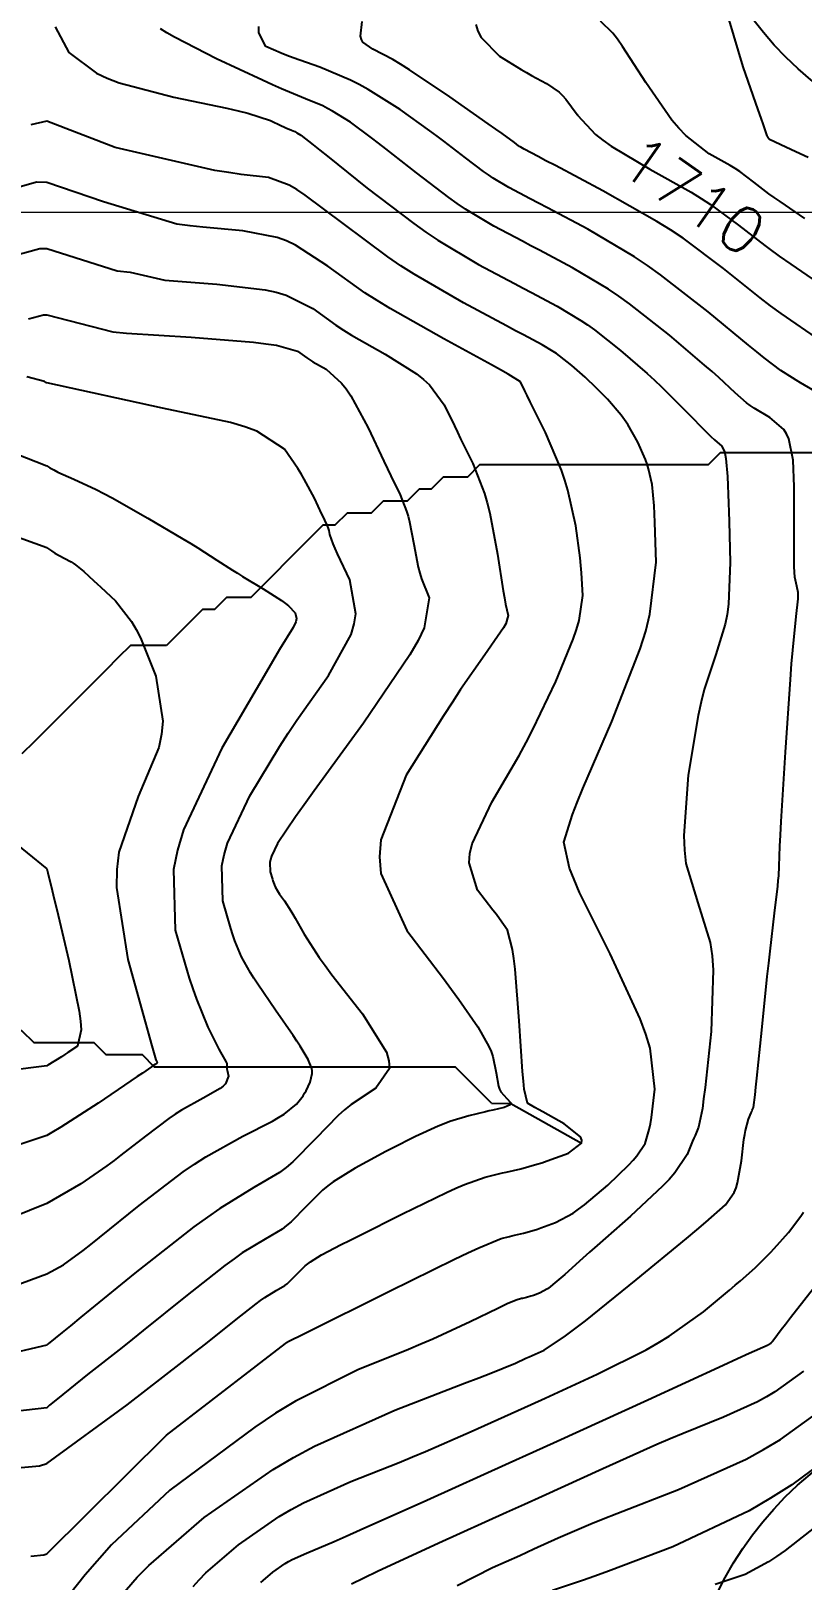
# Model space of a CAD drawing. Header units: metres. Extents: x 837117 to 838477, y 1189012 to 1191015.
# Drawn here: x 837998.7 to 838062.7, y 1190700.2 to 1190828.9 of the extents above; entities that cross this region are included whole.
import ezdxf

# ---------------------------------------------------------------- set-up
doc = ezdxf.new("R2010")
doc.units = ezdxf.units.M
doc.header["$LTSCALE"] = 0.3
for name, color, linetype in [('CIRCULOS', 60, 'Continuous'), ('COTAS 10', 1, 'Continuous'), ('COTAS INT', 252, 'Continuous')]:
    doc.layers.add(name, color=color, linetype=linetype)
doc.layers.add('COORD', color=7, linetype='Continuous', lineweight=20)
doc.layers.add('DRENAJE', color=5, linetype='Continuous', lineweight=25)
doc.styles.get("Standard").update_dxf_attribs({"font": 'simplex.shx'})

msp = doc.modelspace()

# ---------------------------------------------------------------- linework, layer by layer
at = {"layer": 'CIRCULOS'}
for centre in [(838081.888, 1190847.25), (838081.841, 1190686.706)]:
    msp.add_circle(centre, 29, dxfattribs=at)
at = {"layer": 'COORD'}
msp.add_line((837476.514, 1190813.872), (838476.514, 1190813.872), dxfattribs=at)
at = {"layer": 'COTAS 10'}
for points, elevation in [([(838035.626, 1190829.47), (838035.813, 1190828.902), (838036.07, 1190828.376), (838037.59, 1190826.836), (838039.397, 1190825.719), (838039.836, 1190825.461), (838040.247, 1190825.225), (838041.508, 1190824.555), (838042.564, 1190823.835), (838042.845, 1190823.567), (838043.122, 1190823.269), (838044.06, 1190821.978), (838044.084, 1190821.943), (838045.573, 1190820.329), (838046.182, 1190819.85), (838046.876, 1190819.357), (838050.095, 1190817.457), (838053.52, 1190815.53), (838054.345, 1190815.019), (838055.117, 1190814.517), (838057.457, 1190812.788), (838059.638, 1190811.102), (838059.959, 1190810.853), (838060.832, 1190810.222), (838061.784, 1190809.55), (838065.872, 1190806.776)], 1710), ([(837998.674, 1190702.297), (837999.77, 1190702.409), (838000, 1190702.49), (838009.951, 1190712.336), (838017.423, 1190718.091), (838018.389, 1190718.835), (838019.937, 1190720.029), (838019.961, 1190720.048), (838019.967, 1190720.052), (838019.972, 1190720.056), (838019.986, 1190720.064), (838019.997, 1190720.07), (838020.002, 1190720.075), (838020.012, 1190720.084), (838020.025, 1190720.097), (838020.028, 1190720.099), (838020.042, 1190720.108), (838021.34, 1190720.754), (838028.454, 1190724.291), (838033.876, 1190726.951), (838034.97, 1190727.473), (838035.887, 1190727.902), (838037.73, 1190728.676), (838038.436, 1190728.844), (838038.637, 1190728.891), (838038.841, 1190728.939), (838039.595, 1190729.112), (838040.471, 1190729.353), (838040.75, 1190729.443), (838041.046, 1190729.544), (838042.248, 1190729.991), (838043.709, 1190730.779), (838044.167, 1190731.094), (838044.649, 1190731.451), (838046.583, 1190733.09), (838048.331, 1190734.783), (838048.695, 1190735.174), (838049.007, 1190735.532), (838049.701, 1190736.545), (838050.04, 1190737.721), (838050.128, 1190738.182), (838050.213, 1190738.702), (838050.503, 1190741.068), (838050.099, 1190744.462), (838049.748, 1190745.629), (838049.293, 1190746.895), (838046.783, 1190752.29), (838044.255, 1190757.389), (838043.788, 1190758.468), (838043.422, 1190759.404), (838042.94, 1190761.583), (838043.661, 1190763.871), (838044.052, 1190764.875), (838044.527, 1190766.04), (838046.936, 1190771.583), (838049.295, 1190777.623), (838049.739, 1190779.101), (838050.092, 1190780.493), (838050.609, 1190784.819), (838050.511, 1190788.102), (838050.476, 1190788.837), (838050.438, 1190789.497), (838050.272, 1190791.254), (838049.976, 1190792.567), (838049.856, 1190792.947), (838049.719, 1190793.335), (838049.088, 1190794.793), (838048.25, 1190796.256), (838047.983, 1190796.646), (838047.701, 1190797.029), (838046.558, 1190798.358), (838045.352, 1190799.566), (838045.03, 1190799.873), (838044.714, 1190800.167), (838043.618, 1190801.132), (838042.592, 1190801.937), (838042.32, 1190802.131), (838042.053, 1190802.312), (838041.132, 1190802.862), (838039.593, 1190803.679), (838038.935, 1190804.03), (838038.178, 1190804.434), (838034.61, 1190806.339), (838030.508, 1190808.723), (838029.414, 1190809.429), (838028.339, 1190810.154), (838024.61, 1190812.937), (838021.465, 1190815.294), (838020.758, 1190815.75), (838020.123, 1190816.12), (838018.423, 1190816.75), (838016.138, 1190817.016), (838015.134, 1190817.157), (838013.969, 1190817.327), (838005.679, 1190819.256), (838000, 1190821.432), (837998.675, 1190821.118)], 1700), ([(837988.033, 1190797.52), (838000, 1190792.824), (838000.268, 1190792.645), (838000.581, 1190792.471), (838000.912, 1190792.299), (838002.259, 1190791.702), (838004.093, 1190790.854), (838004.73, 1190790.525), (838005.423, 1190790.154), (838008.393, 1190788.474), (838011.304, 1190786.754), (838011.96, 1190786.359), (838012.55, 1190785.999), (838014.14, 1190784.991), (838015.438, 1190784.151), (838015.844, 1190783.896), (838016.271, 1190783.631), (838017.982, 1190782.597), (838019.509, 1190781.624), (838019.819, 1190781.398), (838020.081, 1190781.19), (838020.623, 1190780.599), (838020.733, 1190780.127), (838020.724, 1190779.996), (838020.697, 1190779.864), (838020.455, 1190779.385), (838019.333, 1190777.559), (838018.751, 1190776.577), (838018.052, 1190775.39), (838014.551, 1190769.385), (838011.36, 1190762.594), (838010.858, 1190760.912), (838010.521, 1190759.315), (838010.678, 1190754.261), (838011.843, 1190750.293), (838012.141, 1190749.38), (838012.428, 1190748.548), (838013.378, 1190746.215), (838014.124, 1190744.706), (838014.283, 1190744.394), (838014.422, 1190744.128), (838014.753, 1190743.548), (838014.904, 1190743.301), (838014.929, 1190743.244), (838014.948, 1190743.192), (838014.955, 1190743.047), (838014.952, 1190742.842), (838014.963, 1190742.752), (838014.981, 1190742.647), (838015.089, 1190742.151), (838014.857, 1190741.511), (838014.66, 1190741.316), (838014.405, 1190741.112), (838013.001, 1190740.313), (838011.182, 1190739.313), (838010.664, 1190738.984), (838010.14, 1190738.631), (838008.197, 1190737.166), (838006.168, 1190735.575), (838005.59, 1190735.142), (838005.005, 1190734.712), (838002.833, 1190733.191), (838000, 1190731.559), (837987.312, 1190726.438)], 1690), ([(838062.847, 1190717.649), (838060.47, 1190715.945), (838059.759, 1190715.521), (838059.026, 1190715.118), (838056.19, 1190713.839), (838052.841, 1190712.485), (838051.784, 1190712.036), (838050.672, 1190711.554), (838046.19, 1190709.546), (838041.149, 1190707.248), (838039.685, 1190706.583), (838038.191, 1190705.905), (838032.55, 1190703.357), (838027.467, 1190701.014), (838026.326, 1190700.467), (838025.299, 1190699.964)], 1710)]:
    msp.add_lwpolyline(points, dxfattribs=dict(at, elevation=elevation))
at = {"layer": 'COTAS INT'}
for points, elevation in [([(838064.279, 1190803.184), (838061, 1190805.456), (838060.118, 1190806.104), (838059.247, 1190806.761), (838056.192, 1190809.2), (838052.845, 1190811.707), (838051.788, 1190812.405), (838050.676, 1190813.106), (838046.192, 1190815.651), (838042.238, 1190817.738), (838041.46, 1190818.148), (838040.819, 1190818.487), (838039.647, 1190819.106), (838039.358, 1190819.279), (838039.274, 1190819.336), (838039.187, 1190819.396), (838038.858, 1190819.647), (838037.822, 1190820.398), (838037.291, 1190820.774), (838036.653, 1190821.223), (838033.466, 1190823.449), (838030.125, 1190825.698), (838029.39, 1190826.16), (838028.738, 1190826.554), (838027.073, 1190827.396), (838026.255, 1190827.988), (838026.138, 1190828.224), (838026.068, 1190828.49), (838026.208, 1190829.711)], 1708), ([(838062.95, 1190813.355), (838060.896, 1190814.749), (838060.418, 1190815.087), (838059.979, 1190815.404), (838058.722, 1190816.376), (838057.546, 1190817.245), (838057.159, 1190817.497), (838056.744, 1190817.754), (838055.023, 1190818.722), (838053.061, 1190820.239), (838052.495, 1190820.841), (838051.92, 1190821.522), (838049.757, 1190824.641), (838047.826, 1190827.631), (838047.395, 1190828.232), (838047.01, 1190828.734), (838045.996, 1190829.725)], 1712), ([(838056.638, 1190829.849), (838057.819, 1190825.945), (838059.064, 1190822.378), (838059.303, 1190821.693), (838059.496, 1190821.138), (838059.811, 1190820.226), (838059.832, 1190820.169), (838059.839, 1190820.153), (838059.847, 1190820.136), (838059.88, 1190820.077), (838059.913, 1190820.026), (838059.921, 1190820.016), (838059.928, 1190820.007), (838059.951, 1190819.987), (838059.968, 1190819.978), (838059.972, 1190819.975), (838059.976, 1190819.973), (838059.987, 1190819.964), (838060, 1190819.954), (838060.004, 1190819.951), (838060.009, 1190819.948), (838060.029, 1190819.934), (838061.366, 1190819.313), (838062.201, 1190818.926), (838063.237, 1190818.447)], 1714), ([(838000.711, 1190829.276), (838001.839, 1190827.133), (838004.139, 1190825.409), (838005.028, 1190824.994), (838006.026, 1190824.605), (838010.543, 1190823.422), (838014.957, 1190822.51), (838015.891, 1190822.292), (838016.7, 1190822.088), (838018.579, 1190821.477), (838019.492, 1190821.044), (838019.692, 1190820.952), (838019.868, 1190820.873), (838020.314, 1190820.69), (838020.613, 1190820.565), (838020.697, 1190820.523), (838020.782, 1190820.476), (838021.093, 1190820.28), (838022.131, 1190819.47), (838022.675, 1190819.037), (838023.329, 1190818.514), (838026.617, 1190815.869), (838030.476, 1190812.929), (838031.49, 1190812.219), (838032.482, 1190811.554), (838035.869, 1190809.531), (838038.838, 1190807.947), (838039.567, 1190807.559), (838040.254, 1190807.194), (838042.397, 1190806.059), (838044.347, 1190804.895), (838044.912, 1190804.511), (838045.488, 1190804.101), (838047.661, 1190802.397), (838049.865, 1190800.475), (838050.461, 1190799.926), (838051.05, 1190799.371), (838053.127, 1190797.308), (838054.816, 1190795.586), (838055.161, 1190795.245), (838055.453, 1190794.964), (838056.065, 1190794.44), (838056.297, 1190793.971), (838056.349, 1190793.725), (838056.396, 1190793.428), (838056.525, 1190791.933), (838056.617, 1190789.728), (838056.641, 1190788.984), (838056.664, 1190788.182), (838056.744, 1190784.801), (838056.608, 1190781.338), (838056.496, 1190780.485), (838056.351, 1190779.677), (838055.559, 1190777.139), (838054.596, 1190774.242), (838054.343, 1190773.208), (838054.097, 1190772.074), (838053.258, 1190767.139), (838052.896, 1190762.112), (838052.95, 1190760.919), (838053.071, 1190759.813), (838054.065, 1190756.538), (838055.106, 1190753.249), (838055.256, 1190752.135), (838055.346, 1190750.932), (838055.173, 1190745.85), (838054.671, 1190741.191), (838054.554, 1190740.254), (838054.447, 1190739.47), (838054.137, 1190737.917), (838053.839, 1190737.23), (838053.739, 1190736.994), (838053.631, 1190736.737), (838053.176, 1190735.64), (838052.148, 1190734.108), (838051.678, 1190733.576), (838051.128, 1190732.998), (838048.476, 1190730.52), (838045.707, 1190728.086), (838045.084, 1190727.536), (838044.524, 1190727.038), (838043.02, 1190725.686), (838042.033, 1190724.836), (838041.798, 1190724.656), (838041.579, 1190724.499), (838040.93, 1190724.131), (838040.432, 1190723.946), (838040.31, 1190723.905), (838040.195, 1190723.867), (838039.833, 1190723.768), (838039.521, 1190723.696), (838039.437, 1190723.677), (838039.353, 1190723.657), (838039.061, 1190723.587), (838038.292, 1190723.264), (838037.908, 1190723.084), (838037.45, 1190722.865), (838035.177, 1190721.75), (838032.066, 1190720.306), (838031.08, 1190719.88), (838030.039, 1190719.442), (838025.828, 1190717.769), (838020.657, 1190715.173), (838019.011, 1190714.153), (838017.271, 1190713.004), (838010.214, 1190707.769), (838005.392, 1190703.219), (838003.192, 1190700.729), (838000, 1190696.738)], 1702), ([(838004.524, 1190697.08), (838007.507, 1190700.549), (838008.479, 1190701.53), (838013.067, 1190705.504), (838018.801, 1190709.494), (838020.496, 1190710.485), (838022.238, 1190711.428), (838028.917, 1190714.421), (838034.7, 1190716.646), (838035.876, 1190717.103), (838036.868, 1190717.492), (838038.917, 1190718.323), (838039.799, 1190718.721), (838040.054, 1190718.837), (838040.315, 1190718.956), (838041.3, 1190719.405), (838043.092, 1190720.58), (838043.862, 1190721.156), (838044.751, 1190721.841), (838048.951, 1190725.22), (838053.116, 1190728.663), (838053.983, 1190729.388), (838054.726, 1190730.014), (838056.377, 1190731.453), (838057.092, 1190732.496), (838057.244, 1190732.873), (838057.378, 1190733.288), (838057.697, 1190735.107), (838057.903, 1190736.895), (838057.965, 1190737.291), (838058.029, 1190737.644), (838058.277, 1190738.56), (838058.498, 1190739.096), (838058.545, 1190739.209), (838058.586, 1190739.307), (838058.682, 1190739.532), (838058.822, 1190740.592), (838058.891, 1190741.216), (838058.973, 1190741.984), (838059.377, 1190745.951), (838059.836, 1190750.424), (838059.953, 1190751.511), (838060.065, 1190752.532), (838060.434, 1190755.671), (838060.7, 1190757.918), (838060.748, 1190758.376), (838060.785, 1190758.762), (838060.824, 1190759.566), (838060.884, 1190761.225), (838060.934, 1190762.151), (838060.999, 1190763.279), (838061.353, 1190769.038), (838061.761, 1190775.073), (838061.86, 1190776.375), (838061.953, 1190777.518), (838062.237, 1190780.312), (838062.393, 1190781.764), (838062.405, 1190782.059), (838062.403, 1190782.309), (838062.283, 1190782.827), (838062.124, 1190783.583), (838062.097, 1190783.983), (838062.078, 1190784.465), (838062.07, 1190786.894), (838062.083, 1190789.679), (838062.076, 1190790.386), (838062.065, 1190791.065), (838061.987, 1190793.285), (838061.624, 1190795.068), (838061.433, 1190795.472), (838061.202, 1190795.837), (838060.042, 1190796.83), (838058.738, 1190797.595), (838058.416, 1190797.816), (838058.112, 1190798.041), (838057.158, 1190798.887), (838055.81, 1190800.15), (838055.257, 1190800.637), (838054.627, 1190801.185), (838051.704, 1190803.662), (838048.384, 1190806.265), (838047.504, 1190806.892), (838046.64, 1190807.478), (838043.662, 1190809.256), (838040.915, 1190810.708), (838040.198, 1190811.089), (838039.499, 1190811.46), (838037.128, 1190812.723), (838034.774, 1190814.129), (838034.085, 1190814.591), (838033.379, 1190815.085), (838030.697, 1190817.128), (838028.16, 1190819.142), (838027.547, 1190819.616), (838026.972, 1190820.054), (838025.217, 1190821.336), (838023.732, 1190822.273), (838023.328, 1190822.494), (838022.926, 1190822.698), (838021.498, 1190823.296), (838019.508, 1190824.102), (838018.752, 1190824.438), (838017.907, 1190824.822), (838014.113, 1190826.618), (838010.62, 1190828.401), (838009.965, 1190828.778), (838009.445, 1190829.104)], 1704), ([(838064.12, 1190798.831), (838062.603, 1190799.717), (838062.248, 1190799.929), (838061.921, 1190800.128), (838060.975, 1190800.725), (838059.583, 1190801.782), (838058.976, 1190802.27), (838058.272, 1190802.842), (838054.927, 1190805.613), (838050.977, 1190808.683), (838049.891, 1190809.444), (838048.808, 1190810.166), (838044.927, 1190812.454), (838041.577, 1190814.223), (838040.829, 1190814.619), (838040.159, 1190814.973), (838038.388, 1190815.914), (838037.066, 1190816.704), (838036.679, 1190816.964), (838036.283, 1190817.241), (838034.777, 1190818.388), (838032.991, 1190819.77), (838032.419, 1190820.195), (838031.813, 1190820.639), (838029.341, 1190822.393), (838026.683, 1190824.071), (838025.958, 1190824.466), (838025.239, 1190824.831), (838022.682, 1190825.901), (838020.458, 1190826.698), (838019.948, 1190826.891), (838019.483, 1190827.073), (838018.188, 1190827.631), (838017.614, 1190828.753), (838017.605, 1190829.289)], 1706), ([(837995.085, 1190709.398), (837999.388, 1190709.785), (838000, 1190709.992), (838006.672, 1190714.861), (838011.241, 1190718.396), (838012.274, 1190719.202), (838013.206, 1190719.932), (838015.734, 1190721.946), (838017.383, 1190723.24), (838017.761, 1190723.517), (838018.104, 1190723.759), (838019.062, 1190724.34), (838019.772, 1190724.762), (838019.961, 1190724.904), (838020.145, 1190725.058), (838020.781, 1190725.702), (838021.466, 1190726.384), (838021.682, 1190726.561), (838021.909, 1190726.732), (838022.822, 1190727.308), (838024.452, 1190728.16), (838025.131, 1190728.505), (838025.909, 1190728.898), (838029.54, 1190730.714), (838033.193, 1190732.474), (838033.984, 1190732.833), (838034.68, 1190733.136), (838036.399, 1190733.765), (838037.519, 1190734.032), (838037.838, 1190734.106), (838038.161, 1190734.181), (838039.358, 1190734.456), (838040.709, 1190734.824), (838041.128, 1190734.957), (838041.568, 1190735.105), (838043.32, 1190735.755), (838044.413, 1190736.579), (838044.437, 1190736.837), (838044.34, 1190737.109), (838042.984, 1190738.197), (838041.209, 1190739.173), (838040.849, 1190739.373), (838040.545, 1190739.544), (838039.921, 1190739.909), (838039.66, 1190741.058), (838039.585, 1190741.723), (838039.509, 1190742.538), (838039.224, 1190746.734), (838038.897, 1190751.038), (838038.795, 1190751.922), (838038.687, 1190752.671), (838038.253, 1190754.265), (838037.591, 1190755.214), (838037.338, 1190755.557), (838037.055, 1190755.935), (838035.786, 1190757.593), (838035.074, 1190759.86), (838035.143, 1190760.622), (838035.328, 1190761.444), (838036.957, 1190764.897), (838039.224, 1190768.764), (838039.811, 1190769.846), (838040.379, 1190770.933), (838042.285, 1190774.897), (838043.718, 1190778.427), (838043.989, 1190779.239), (838044.205, 1190779.979), (838044.529, 1190782.057), (838044.419, 1190783.923), (838044.36, 1190784.529), (838044.29, 1190785.175), (838043.937, 1190787.831), (838043.286, 1190790.789), (838043.029, 1190791.625), (838042.738, 1190792.468), (838041.408, 1190795.573), (838040.149, 1190798.139), (838039.902, 1190798.642), (838039.699, 1190799.055), (838039.336, 1190799.799), (838038.314, 1190800.439), (838037.697, 1190800.787), (838036.934, 1190801.209), (838032.97, 1190803.35), (838028.508, 1190805.874), (838027.43, 1190806.538), (838026.422, 1190807.187), (838023.35, 1190809.402), (838020.669, 1190811.139), (838019.907, 1190811.485), (838019.135, 1190811.773), (838016.277, 1190812.329), (838012.969, 1190812.624), (838011.915, 1190812.747), (838010.801, 1190812.889), (838004.717, 1190814.736), (838000, 1190816.352), (837999.152, 1190816.362), (837995.35, 1190815.3)], 1698), ([(837996.913, 1190810.157), (837999.437, 1190810.862), (838000, 1190810.856), (838005.859, 1190809), (838006.922, 1190808.887), (838009.801, 1190808.232), (838014.131, 1190807.908), (838018.148, 1190807.426), (838019.055, 1190807.221), (838019.874, 1190806.984), (838022.091, 1190805.868), (838024.007, 1190804.485), (838024.637, 1190804.08), (838025.309, 1190803.666), (838028.094, 1190802.091), (838030.713, 1190800.449), (838031.28, 1190799.994), (838031.779, 1190799.537), (838033.012, 1190797.883), (838033.853, 1190796.125), (838034.106, 1190795.603), (838034.366, 1190795.065), (838035.378, 1190792.996), (838036.343, 1190790.524), (838036.574, 1190789.734), (838036.79, 1190788.897), (838037.441, 1190785.49), (838037.911, 1190782.45), (838038.013, 1190781.844), (838038.102, 1190781.341), (838038.324, 1190780.378), (838038.113, 1190779.7), (838037.93, 1190779.378), (838037.693, 1190778.997), (838036.387, 1190777.135), (838034.374, 1190774.236), (838033.691, 1190773.202), (838032.953, 1190772.068), (838029.837, 1190767.135), (838027.733, 1190761.756), (838027.634, 1190760.34), (838027.745, 1190758.956), (838029.892, 1190754.226), (838032.937, 1190750.25), (838033.615, 1190749.343), (838034.221, 1190748.519), (838035.811, 1190746.243), (838036.727, 1190744.604), (838036.908, 1190744.182), (838037.057, 1190743.774), (838037.334, 1190742.414), (838037.51, 1190741.314), (838037.596, 1190741.07), (838037.698, 1190740.851), (838038.198, 1190740.279), (838038.532, 1190739.921), (838038.529, 1190739.838), (838038.484, 1190739.761), (838037.977, 1190739.541), (838037.058, 1190739.328), (838036.753, 1190739.256), (838036.427, 1190739.179), (838035.067, 1190738.853), (838033.473, 1190738.37), (838032.998, 1190738.193), (838032.51, 1190737.998), (838030.626, 1190737.136), (838028.653, 1190736.136), (838028.108, 1190735.852), (838027.563, 1190735.566), (838025.602, 1190734.509), (838023.789, 1190733.365), (838023.339, 1190733.025), (838022.911, 1190732.674), (838021.551, 1190731.32), (838020.288, 1190730.04), (838019.922, 1190729.736), (838019.548, 1190729.454), (838018.137, 1190728.615), (838016.237, 1190727.463), (838015.554, 1190726.982), (838014.804, 1190726.432), (838011.531, 1190723.863), (838008.023, 1190721.029), (838007.124, 1190720.312), (838006.258, 1190719.625), (838003.393, 1190717.386), (838000.882, 1190715.366), (838000.238, 1190714.817), (838000, 1190714.608), (837988.166, 1190713.248)], 1696), ([(837998.476, 1190805.014), (837999.722, 1190805.362), (838000, 1190805.359), (838005.477, 1190803.928), (838006.633, 1190803.84), (838011.985, 1190803.487), (838017.16, 1190803.08), (838018.204, 1190802.957), (838019.079, 1190802.829), (838020.831, 1190802.333), (838021.593, 1190801.783), (838021.844, 1190801.622), (838022.111, 1190801.458), (838023.218, 1190800.831), (838024.492, 1190799.689), (838024.864, 1190799.2), (838025.244, 1190798.635), (838026.688, 1190795.968), (838028.008, 1190793.196), (838028.31, 1190792.564), (838028.584, 1190791.992), (838029.347, 1190790.418), (838029.875, 1190789.065), (838030.002, 1190788.632), (838030.12, 1190788.174), (838030.477, 1190786.309), (838030.855, 1190784.391), (838030.987, 1190783.9), (838031.131, 1190783.426), (838031.75, 1190781.858), (838031.341, 1190779.377), (838030.837, 1190778.327), (838030.164, 1190777.119), (838026.32, 1190771.448), (838022.21, 1190765.84), (838021.37, 1190764.673), (838020.658, 1190763.672), (838019.159, 1190761.448), (838018.667, 1190760.4), (838018.589, 1190760.141), (838018.537, 1190759.894), (838018.561, 1190759.114), (838018.741, 1190758.502), (838018.787, 1190758.361), (838018.831, 1190758.233), (838018.978, 1190757.872), (838019.177, 1190757.521), (838019.254, 1190757.398), (838019.341, 1190757.264), (838019.735, 1190756.687), (838020.264, 1190755.87), (838020.436, 1190755.584), (838020.619, 1190755.273), (838021.371, 1190753.934), (838022.617, 1190752.003), (838023.112, 1190751.318), (838023.671, 1190750.568), (838026.23, 1190747.315), (838028.215, 1190744.13), (838028.412, 1190743.422), (838028.455, 1190742.79), (838027.339, 1190741.136), (838025.284, 1190739.786), (838024.735, 1190739.346), (838024.195, 1190738.876), (838022.32, 1190736.938), (838020.432, 1190735.023), (838019.883, 1190734.568), (838019.324, 1190734.145), (838017.213, 1190732.891), (838014.369, 1190731.166), (838013.348, 1190730.447), (838012.226, 1190729.624), (838007.328, 1190725.78), (838002.839, 1190722.126), (838001.975, 1190721.423), (838001.275, 1190720.854), (838000.115, 1190719.912), (838000.03, 1190719.843), (838000.008, 1190719.825), (838000, 1190719.818), (837987.944, 1190716.999)], 1694), ([(837987.936, 1190721.263), (838000, 1190725.725), (838001.391, 1190726.478), (838003.018, 1190727.681), (838003.659, 1190728.18), (838004.382, 1190728.75), (838007.68, 1190731.406), (838011.333, 1190734.189), (838012.281, 1190734.84), (838013.2, 1190735.438), (838016.289, 1190737.166), (838018.742, 1190738.418), (838019.261, 1190738.717), (838019.711, 1190738.995), (838020.756, 1190739.824), (838021.29, 1190740.523), (838021.417, 1190740.719), (838021.534, 1190740.916), (838021.885, 1190741.634), (838022.038, 1190742.366), (838022.032, 1190742.572), (838022.004, 1190742.778), (838021.725, 1190743.534), (838021.054, 1190744.624), (838020.779, 1190745.041), (838020.465, 1190745.508), (838019.009, 1190747.61), (838017.535, 1190749.768), (838017.21, 1190750.269), (838016.921, 1190750.729), (838016.178, 1190752.044), (838015.63, 1190753.39), (838015.464, 1190753.871), (838015.292, 1190754.398), (838014.62, 1190756.688), (838014.529, 1190759.604), (838014.723, 1190760.526), (838015.013, 1190761.497), (838016.855, 1190765.417), (838019.355, 1190769.531), (838020.06, 1190770.625), (838020.772, 1190771.699), (838023.387, 1190775.417), (838025.275, 1190778.815), (838025.528, 1190779.689), (838025.663, 1190780.533), (838025.177, 1190783.339), (838024.16, 1190785.511), (838023.962, 1190785.956), (838023.799, 1190786.333), (838023.512, 1190787.128), (838023.451, 1190787.452), (838023.43, 1190787.531), (838023.408, 1190787.606), (838023.316, 1190787.841), (838023.088, 1190788.317), (838022.979, 1190788.544), (838022.852, 1190788.813), (838022.227, 1190790.127), (838021.388, 1190791.714), (838021.125, 1190792.155), (838020.849, 1190792.596), (838019.739, 1190794.194), (838017.458, 1190795.689), (838016.443, 1190796.066), (838015.261, 1190796.427), (838009.609, 1190797.594), (838000, 1190799.7), (837999.969, 1190799.718), (837999.827, 1190799.831), (837998.344, 1190800.205)], 1692), ([(837991.024, 1190789.274), (838000, 1190786.033), (838000.071, 1190785.98), (838000.391, 1190785.755), (838000.679, 1190785.563), (838001.441, 1190785.137), (838002.024, 1190784.838), (838002.198, 1190784.725), (838002.377, 1190784.599), (838003.072, 1190784.039), (838003.923, 1190783.274), (838004.201, 1190783.019), (838004.497, 1190782.747), (838005.72, 1190781.608), (838007.052, 1190779.883), (838007.416, 1190779.241), (838007.779, 1190778.528), (838009.075, 1190775.357), (838009.63, 1190771.612), (838009.527, 1190770.536), (838009.311, 1190769.443), (838007.604, 1190765.357), (838005.989, 1190760.731), (838005.832, 1190759.298), (838005.8, 1190757.799), (838006.736, 1190751.835), (838008.162, 1190746.666), (838008.439, 1190745.668), (838008.666, 1190744.858), (838009.063, 1190743.497), (838009.118, 1190743.379), (838009.13, 1190743.353), (838009.14, 1190743.329), (838009.162, 1190743.264), (838009.149, 1190743.215), (838009.136, 1190743.201), (838009.119, 1190743.187), (838009.028, 1190743.133), (838008.909, 1190743.067), (838008.875, 1190743.046), (838008.841, 1190743.023), (838008.714, 1190742.927), (838007.954, 1190742.399), (838007.521, 1190742.104), (838006.991, 1190741.743), (838004.274, 1190739.904), (838001.185, 1190737.917), (838000.422, 1190737.464), (838000, 1190737.224), (837983.516, 1190731.742)], 1688), ([(837996.741, 1190762.002), (838000, 1190759.35), (838000.086, 1190759.023), (838000.448, 1190757.556), (838000.623, 1190756.836), (838000.83, 1190755.979), (838001.846, 1190751.75), (838002.701, 1190747.544), (838002.806, 1190746.701), (838002.854, 1190745.999), (838002.554, 1190744.625), (838001.767, 1190744.102), (838001.508, 1190743.936), (838001.231, 1190743.761), (838000.084, 1190743.05), (838000, 1190743.005), (837987.478, 1190741.425)], 1686), ([(838012.152, 1190699.776), (838012.648, 1190700.323), (838013.22, 1190700.901), (838015.92, 1190703.239), (838019.294, 1190705.587), (838020.292, 1190706.17), (838021.317, 1190706.725), (838025.248, 1190708.487), (838029.282, 1190710.08), (838030.372, 1190710.529), (838031.45, 1190710.98), (838035.248, 1190712.637), (838039.116, 1190714.386), (838040.238, 1190714.896), (838041.383, 1190715.416), (838045.705, 1190717.389), (838049.779, 1190719.429), (838050.767, 1190719.992), (838051.696, 1190720.554), (838054.545, 1190722.577), (838056.696, 1190724.366), (838057.184, 1190724.781), (838057.626, 1190725.16), (838058.831, 1190726.238), (838059.803, 1190727.203), (838060.098, 1190727.512), (838060.403, 1190727.838), (838061.598, 1190729.166), (838062.632, 1190730.519), (838062.836, 1190730.862)], 1706), ([(838017.789, 1190700.097), (838017.961, 1190700.271), (838018.773, 1190700.974), (838019.788, 1190701.68), (838020.088, 1190701.855), (838020.396, 1190702.022), (838021.578, 1190702.552), (838023.863, 1190703.514), (838024.867, 1190703.954), (838026.032, 1190704.468), (838031.578, 1190706.951), (838038.401, 1190710.036), (838040.371, 1190710.931), (838042.376, 1190711.842), (838049.907, 1190715.28), (838056.161, 1190718.141), (838057.361, 1190718.69), (838058.329, 1190719.132), (838059.907, 1190719.85), (838059.976, 1190719.881), (838059.994, 1190719.891), (838060.011, 1190719.901), (838060.069, 1190719.943), (838060.12, 1190719.985), (838060.146, 1190720.005), (838060.186, 1190720.038), (838060.238, 1190720.095), (838060.257, 1190720.12), (838060.278, 1190720.149), (838060.373, 1190720.286), (838060.991, 1190721.098), (838061.343, 1190721.551), (838061.772, 1190722.104), (838063.972, 1190724.928)], 1708), ([(838034.074, 1190699.868), (838037.025, 1190701.341), (838039.278, 1190702.359), (838039.874, 1190702.629), (838040.459, 1190702.895), (838042.472, 1190703.813), (838045.183, 1190704.968), (838046.208, 1190705.382), (838047.352, 1190705.838), (838052.472, 1190707.828), (838058.076, 1190710.356), (838059.524, 1190711.151), (838060.928, 1190711.988), (838065.625, 1190715.356)], 1712), ([(838068.403, 1190713.062), (838061.885, 1190708.223), (838060.102, 1190707.093), (838058.329, 1190706.054), (838052.006, 1190703.062), (838046.664, 1190701.047), (838045.509, 1190700.625), (838044.495, 1190700.261), (838042.006, 1190699.437)], 1714), ([(838064.408, 1190705.176), (838061.324, 1190702.766), (838060.6, 1190702.254), (838059.933, 1190701.81), (838057.994, 1190700.768), (838055.505, 1190699.94)], 1716)]:
    msp.add_lwpolyline(points, dxfattribs=dict(at, elevation=elevation))
at = {"layer": 'DRENAJE'}
for p, q in [((838036.934, 1190739.903), (838038.53, 1190739.88)), ((838038.53, 1190739.88), (838044.413, 1190736.579))]:
    msp.add_line(p, q, dxfattribs=at)
for points in [[(838070.923, 1190793.885, 0), (838055.928, 1190793.885, 0), (838054.928, 1190792.885, 0), (838035.935, 1190792.885, 0), (838034.935, 1190791.885, 0), (838032.936, 1190791.885, 0), (838031.936, 1190790.886, 0), (838030.936, 1190790.886, 0), (838029.937, 1190789.886, 0), (838027.937, 1190789.886, 0), (838026.938, 1190788.886, 0), (838024.938, 1190788.886, 0), (838023.939, 1190787.887, 0), (838022.939, 1190787.887, 0), (838021.939, 1190786.887, 0), (838020.94, 1190785.887, 0), (838019.94, 1190784.888, 0), (838018.94, 1190783.888, 0), (838017.941, 1190782.888, 0), (838016.941, 1190781.889, 0), (838014.942, 1190781.889, 0), (838013.942, 1190780.889, 0), (838012.942, 1190780.889, 0), (838011.943, 1190779.89, 0), (838010.943, 1190778.89, 0), (838009.943, 1190777.89, 0)], [(838009.943, 1190777.89, 0), (838006.944, 1190777.89, 0), (838005.945, 1190776.891, 0), (838004.945, 1190775.891, 0), (838003.945, 1190774.891, 0), (838002.946, 1190773.892, 0), (838001.946, 1190772.892, 0), (838000.946, 1190771.892, 0), (837999.947, 1190770.893, 0), (837998.947, 1190769.893, 0), (837997.947, 1190768.893, 0)], [(838036.934, 1190739.903, 0), (838035.935, 1190740.903, 0), (838034.935, 1190741.902, 0), (838033.935, 1190742.902, 0), (838008.944, 1190742.902, 0), (838007.944, 1190743.902, 0), (838004.945, 1190743.902, 0), (838003.945, 1190744.901, 0), (837998.947, 1190744.901, 0), (837997.947, 1190745.901, 0), (837996.948, 1190745.901, 0)]]:
    msp.add_polyline3d(points, dxfattribs=at)

# ---------------------------------------------------------------- texts
at = {"layer": 'COTAS 10', "insert": (838047.265, 1190817.423, 1710), "char_height": 3.8, "attachment_point": 7, "rotation": 325.08445}
msp.add_mtext('1710', dxfattribs=at)

doc.saveas('drawing.dxf')
